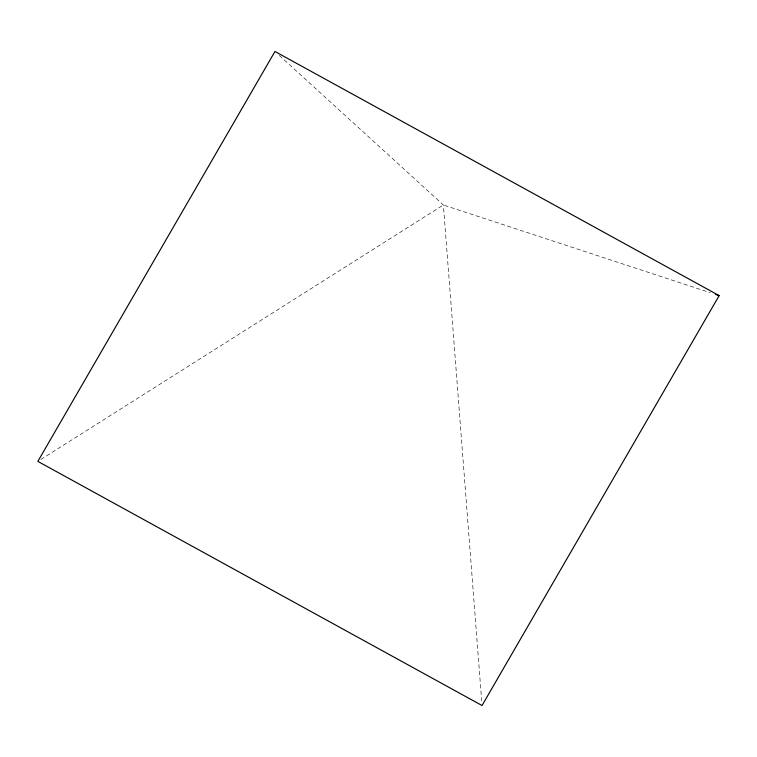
<?xml version="1.0" encoding="UTF-8"?>
<svg xmlns="http://www.w3.org/2000/svg" width="757" height="757" viewBox="0 0 757 757"><rect width="100%" height="100%" fill="white"/><g stroke="black" fill="none" stroke-linecap="round" stroke-linejoin="round"><path stroke-width="0.57" stroke-dasharray="3.79 2.84" d="M40.85 459.48L443.375 204.996L710.18 292.675M279.324 55.45L443.375 204.996L481.679 700.812"/><path stroke-width="1.14" d="M719.15 295.618L482.039 705.524L37.85 461.382L274.961 51.476L719.15 295.618L715.791 294.52"/></g></svg>
